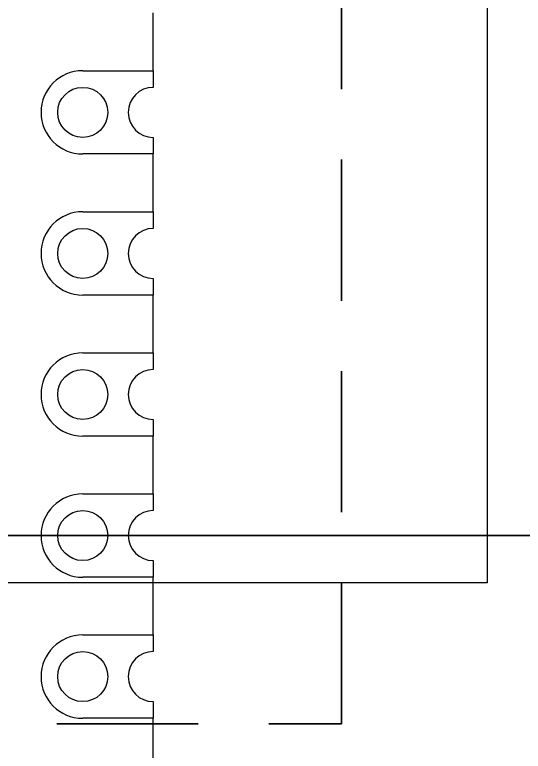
# Model space of a CAD drawing. Header units: millimetres. Extents: x 76 to 188, y 101 to 163.
# Drawn here: x 128.92 to 133.49, y 115.93 to 122.56 of the extents above; entities that cross this region are included whole.
import ezdxf

# ---------------------------------------------------------------- set-up
doc = ezdxf.new("R2010")
doc.units = ezdxf.units.MM
doc.linetypes.add('HIDDEN', pattern=[1.905, 1.27, -0.635])
doc.dimstyles.new('SLDDIMSTYLE0', dxfattribs={"dimtxt": 0.18, "dimasz": 3.302, "dimexe": 0, "dimexo": 0.0625, "dimgap": 0, "dimtad": 0, "dimtih": 1, "dimtoh": 1, "dimdec": 0, "dimrnd": 1e-09, "dimzin": 0, "dimdsep": 46, "dimtxsty": 'Standard', "dimsah": 1, "dimcen": 0.09, "dimadec": 0, "dimazin": 0, "dimtfac": 3.302, "dimtdec": 0, "dimtofl": 0, "dimtmove": 0, "dimatfit": 3, "dimfxl": 1, "dimfrac": 2, "dimtolj": 1, "dimtzin": 0, "dimarcsym": 0})

msp = doc.modelspace()

# ---------------------------------------------------------------- linework, layer by layer
at = {"color": 30, "linetype": 'Continuous', "lineweight": 25}
for p, q in [((133.168, 129.2994), (133.168, 117.4439)), ((133.168, 117.4439), (105.7038, 117.4439))]:
    msp.add_line(p, q, dxfattribs=at)
at = {"color": 30, "linetype": 'HIDDEN', "lineweight": 35}
for p, q in [((131.8592, 116.1739), (131.8592, 128.0294)), ((114.0578, 116.1739), (131.8592, 116.1739))]:
    msp.add_line(p, q, dxfattribs=at)
at = {"color": 7, "linetype": 'Continuous', "lineweight": 25}
for p, q in [((130.1643, 122.0544), (130.1643, 122.5744)), ((129.5293, 122.0544), (130.1643, 122.0544)), ((130.1643, 122.0544), (130.1643, 121.9044)), ((130.1643, 121.4544), (130.1643, 121.3044)), ((130.1643, 121.3044), (129.5293, 121.3044)), ((130.1643, 120.7844), (130.1643, 121.3044)), ((129.5293, 120.7844), (130.1643, 120.7844)), ((130.1643, 120.7844), (130.1643, 120.6344)), ((130.1643, 120.1844), (130.1643, 120.0344)), ((130.1643, 120.0344), (129.5293, 120.0344)), ((130.1643, 119.5144), (130.1643, 120.0344)), ((129.5293, 119.5144), (130.1643, 119.5144)), ((130.1643, 119.5144), (130.1643, 119.3644)), ((130.1643, 118.9144), (130.1643, 118.7644)), ((130.1643, 118.7644), (129.5293, 118.7644)), ((130.1643, 118.2444), (130.1643, 118.7644)), ((129.5293, 118.2444), (130.1643, 118.2444)), ((130.1643, 118.2444), (130.1643, 118.0944)), ((130.1643, 117.6444), (130.1643, 117.4944)), ((130.1643, 117.4944), (129.5293, 117.4944)), ((130.1643, 116.9744), (130.1643, 117.4944)), ((129.5293, 116.9744), (130.1643, 116.9744)), ((130.1643, 116.9744), (130.1643, 116.8244)), ((130.1643, 116.3744), (130.1643, 116.2244)), ((130.1643, 116.2244), (129.5293, 116.2244)), ((130.1643, 115.7044), (130.1643, 116.2244))]:
    msp.add_line(p, q, dxfattribs=at)
at = {"color": 6, "linetype": 'Continuous', "lineweight": 35}
msp.add_line((121.9093, 117.8694), (139.7799, 117.8694), dxfattribs=at)
at = {"color": 7, "linetype": 'Continuous', "lineweight": 25}
for centre in [(129.5293, 121.6794), (129.5293, 120.4094), (129.5293, 119.1394), (129.5293, 117.8694), (129.5293, 116.5994)]:
    msp.add_circle(centre, 0.225, dxfattribs=at)
for centre, radius in [((129.5293, 121.6794), 0.375), ((130.1643, 121.6794), 0.225), ((129.5293, 120.4094), 0.375), ((130.1643, 120.4094), 0.225), ((129.5293, 119.1394), 0.375), ((130.1643, 119.1394), 0.225), ((129.5293, 117.8694), 0.375), ((130.1643, 117.8694), 0.225), ((129.5293, 116.5994), 0.375), ((130.1643, 116.5994), 0.225)]:
    msp.add_arc(centre, radius, 90, 270, dxfattribs=at)

# ---------------------------------------------------------------- leaders
at = {"color": 7, "linetype": 'Continuous', "lineweight": 0}
msp.add_leader([(136.4444, 117.8694), (131.034, 101.4395)], dimstyle='SLDDIMSTYLE0', dxfattribs=at)

doc.saveas('drawing.dxf')
